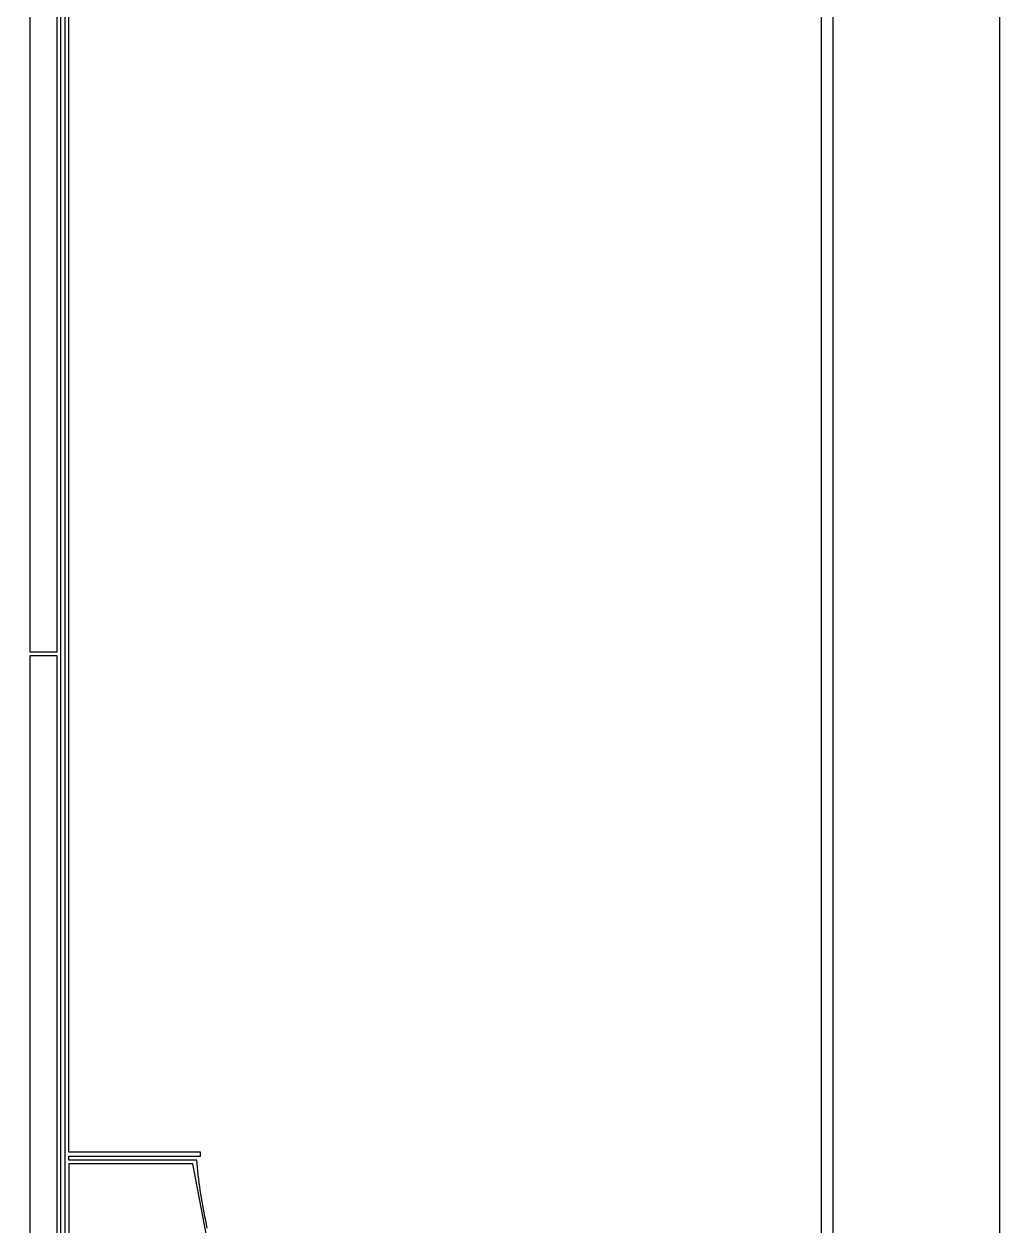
# Model space of a CAD drawing. Extents: x 0 to 792, y 0 to 1224.
# Drawn here: x 540.5 to 792, y 583 to 892.8 of the extents above; entities that cross this region are included whole.
import ezdxf

# ---------------------------------------------------------------- set-up
doc = ezdxf.new("R2010")
doc.units = 0
doc.layers.add('C7', color=7, linetype='CONTINUOUS')

msp = doc.modelspace()

# ---------------------------------------------------------------- linework, layer by layer
at = {"layer": 'C7'}
for points in [[(0, 1224), (0, 0), (792, 0), (792, 1224), (0, 1224)], [(26, 62), (561, 62), (699, 62), (734, 62), (747.396606, 63.027779), (749, 79), (749, 125), (749, 315), (749, 969), (749, 1138), (749, 1181), (747.972229, 1197.396606), (738, 1199), (709, 1199), (593, 1199), (166, 1199), (62, 1199), (36, 1199), (27.027777, 1197.396606), (26, 1177), (26, 1121), (26, 904), (26, 62)], [(29, 1196), (29, 65), (746, 65), (746, 1196), (29, 1196)], [(551, 1125), (551, 231)], [(587.734, 582.4675), (587.5268, 583.4371), (587.3244, 584.4072), (587.1273, 585.3777), (586.9357, 586.3486), (586.7499, 587.32), (586.5702, 588.2919), (586.397, 589.2642), (586.2304, 590.2371), (586.0708, 591.2106), (585.9186, 592.1846), (585.774, 593.1592), (585.6373, 594.1344), (585.5088, 595.1103), (585.3888, 596.0868), (585.2776, 597.064), (585.1755, 598.0419), (585.0829, 599.0206), (585, 600), (552, 600), (552, 601), (586, 601), (586, 602), (552, 602), (552, 1125)], [(550, 234), (550, 1122)], [(542, 943), (542, 731), (549, 731), (549, 943), (542, 943)], [(542, 730), (542, 539), (549, 539), (549, 730), (542, 730)], [(552, 599), (552, 466), (584, 465), (596.820984, 532), (584, 599), (552, 599)]]:
    msp.add_lwpolyline(points, dxfattribs=at)

doc.saveas('drawing.dxf')
